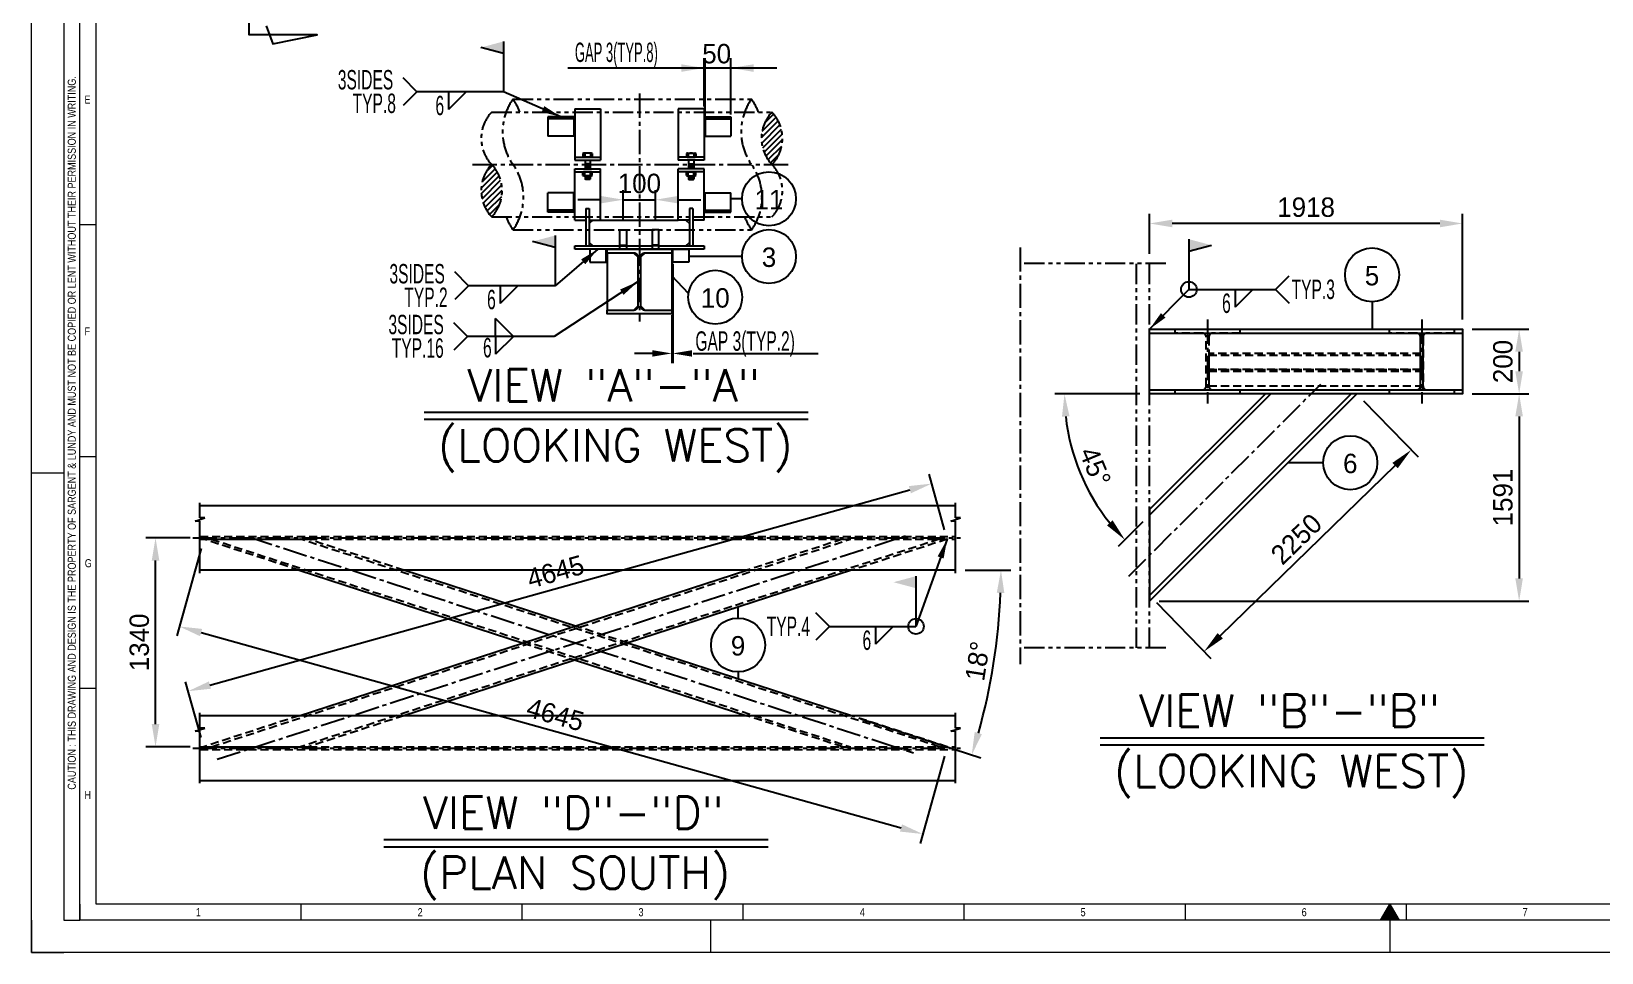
# Model space of a CAD drawing. Header units: millimetres. Extents: x 0 to 4222, y 0 to 2966.
# Drawn here: x 0 to 2427, y 0 to 1424 of the extents above; entities that cross this region are included whole.
import ezdxf
from ezdxf.enums import TextEntityAlignment as Align

# ---------------------------------------------------------------- set-up
doc = ezdxf.new("R2010")
doc.units = ezdxf.units.MM
doc.header["$LTSCALE"] = 50
for name, pattern in [('CENTER2', [1.125, 0.75, -0.125, 0.125, -0.125]), ('HIDDEN', [0.375, 0.25, -0.125]), ('PHANTOM2', [1.25, 0.625, -0.125, 0.125, -0.125, 0.125, -0.125])]:
    doc.linetypes.add(name, pattern=pattern)
for name, color, linetype in [('1. continuous', 3, 'Continuous'), ('2', 2, 'Continuous'), ('2. Hidden', 2, 'HIDDEN'), ('3. phantom', 6, 'PHANTOM2'), ('5. text', 2, 'Continuous'), ('7. center', 1, 'CENTER2'), ('dimension', 7, 'Continuous'), ('Revision', 7, 'Continuous'), ('text', 2, 'Continuous')]:
    doc.layers.add(name, color=color, linetype=linetype)
for name, color, linetype, lineweight in [('4', 4, 'Continuous', 9), ('G-ANNO-BRDR', 3, 'Continuous', 0), ('G-ANNO-TTLB', 7, 'Continuous', 0)]:
    doc.layers.add(name, color=color, linetype=linetype, lineweight=lineweight)
doc.styles.add('ROMANS', font='romans.shx', dxfattribs={"width": 0.8, "bigfont": 'whgtxt.shx'})
doc.styles.add('Style-Arial', font='ARIAL.TTF')
doc.dimstyles.new('ISO-25', dxfattribs={"dimscale": 10, "dimtxt": 3, "dimasz": 3, "dimexe": 1.5, "dimexo": 1.5, "dimgap": 1, "dimtad": 1, "dimdec": 0, "dimrnd": 0.5, "dimtxsty": 'Standard', "dimcen": 2.5, "dimclrd": 4, "dimclre": 4, "dimclrt": 2, "dimadec": 0, "dimazin": 0, "dimtfac": 1, "dimtdec": 0, "dimtmove": 0, "dimatfit": 3, "dimfxl": 1, "dimarcsym": 0})
doc.dimstyles.get("Standard").update_dxf_attribs({"dimtxt": 0.18, "dimasz": 0.18, "dimexe": 0.18, "dimexo": 0.0625, "dimgap": 0.09, "dimtad": 0, "dimtih": 1, "dimtoh": 1, "dimdec": 4, "dimzin": 0, "dimdsep": 46, "dimtxsty": 'Standard', "dimcen": 0.09, "dimadec": 0, "dimazin": 0, "dimtfac": 1, "dimtdec": 4, "dimtofl": 0, "dimtmove": 0, "dimatfit": 3, "dimfxl": 1, "dimtolj": 1, "dimtzin": 0, "dimarcsym": 0})

# ---------------------------------------------------------------- blocks, each defined once
blk = doc.blocks.new('*D13')
at = {"color": 4, "linetype": 'ByBlock', "lineweight": -2, "transparency": 16777216}
for p, q in [((1728.5, 1080.3), (1728.5, 1142.2)), ((2212.4, 978.8), (2212.4, 1142.2)), ((2177.4, 1127.2), (1763.5, 1127.2))]:
    blk.add_line(p, q, dxfattribs=at)
at = {"color": 4, "transparency": 16777216}
for points in [[(1763.5, 1133), (1763.5, 1121.3), (1728.5, 1127.2)], [(2177.4, 1133), (2177.4, 1121.3), (2212.4, 1127.2)]]:
    blk.add_solid(points, dxfattribs=at)
at = {"layer": 'Defpoints', "color": 0, "transparency": 16777216}
for p in [(1728.5, 1127.2), (1728.5, 1065.3), (2212.4, 963.8)]:
    blk.add_point(p, dxfattribs=at)
at = {"color": 2, "transparency": 16777216, "insert": (1970.5, 1152.2), "char_height": 30, "attachment_point": 5}
blk.add_mtext('1918', dxfattribs=at)
blk = doc.blocks.new('*D14')
at = {"color": 4, "linetype": 'ByBlock', "lineweight": -2, "transparency": 16777216}
for p, q in [((2227.4, 963.8), (2314.8, 963.8)), ((2299.8, 928.8), (2299.8, 898.8)), ((2227.4, 863.8), (2314.8, 863.8))]:
    blk.add_line(p, q, dxfattribs=at)
at = {"color": 4, "transparency": 16777216}
for points in [[(2293.9, 928.8), (2305.6, 928.8), (2299.8, 963.8)], [(2293.9, 898.8), (2305.6, 898.8), (2299.8, 863.8)]]:
    blk.add_solid(points, dxfattribs=at)
at = {"layer": 'Defpoints', "color": 0, "transparency": 16777216}
for p in [(2212.4, 963.8), (2212.4, 863.8), (2299.8, 863.8)]:
    blk.add_point(p, dxfattribs=at)
at = {"color": 2, "transparency": 16777216, "insert": (2274.8, 913.8), "char_height": 30, "attachment_point": 5, "rotation": 90}
blk.add_mtext('200', dxfattribs=at)
blk = doc.blocks.new('*D15')
at = {"color": 4, "linetype": 'ByBlock', "lineweight": -2, "transparency": 16777216}
for p, q in [((2299.8, 828.8), (2299.8, 578.4)), ((1743.5, 543.4), (2314.8, 543.4))]:
    blk.add_line(p, q, dxfattribs=at)
at = {"color": 4, "transparency": 16777216}
for points in [[(2293.9, 828.8), (2305.6, 828.8), (2299.8, 863.8)], [(2293.9, 578.4), (2305.6, 578.4), (2299.8, 543.4)]]:
    blk.add_solid(points, dxfattribs=at)
at = {"layer": 'Defpoints', "color": 0, "transparency": 16777216}
for p in [(2299.8, 863.8), (1728.5, 543.4), (2299.8, 543.4)]:
    blk.add_point(p, dxfattribs=at)
at = {"color": 2, "transparency": 16777216, "insert": (2274.8, 703.6), "char_height": 30, "attachment_point": 5, "rotation": 90}
blk.add_mtext('1591', dxfattribs=at)
blk = doc.blocks.new('*D16')
at = {"color": 4, "linetype": 'ByBlock', "lineweight": -2, "transparency": 16777216}
for p, q in [((2059.3, 853), (2143.5, 766.6)), ((2108, 752.9), (1837.8, 489.9)), ((1739, 541.2), (1823.2, 454.7))]:
    blk.add_line(p, q, dxfattribs=at)
at = {"color": 4, "transparency": 16777216}
for points in [[(2103.9, 757.1), (2112.1, 748.7), (2133.1, 777.3)], [(1833.7, 494), (1841.9, 485.7), (1812.7, 465.4)]]:
    blk.add_solid(points, dxfattribs=at)
at = {"layer": 'Defpoints', "color": 0, "transparency": 16777216}
for p in [(2048.9, 863.8), (1728.5, 551.9), (1812.7, 465.4)]:
    blk.add_point(p, dxfattribs=at)
at = {"color": 2, "transparency": 16777216, "insert": (1955.5, 639.3), "char_height": 30, "attachment_point": 5, "rotation": 44.231}
blk.add_mtext('2250', dxfattribs=at)
blk = doc.blocks.new('*D21')
at = {"color": 4, "linetype": 'ByBlock', "lineweight": -2, "transparency": 16777216}
for p, q in [((1713.5, 863.8), (1582, 863.8)), ((1717.9, 665.8), (1679.8, 627.6))]:
    blk.add_line(p, q, dxfattribs=at)
blk.add_arc((1915.9, 863.8), 319, 186.2901, 218.7099, dxfattribs=at)
at = {"color": 4, "transparency": 16777216}
for points in [[(1593.1, 828.5), (1604.7, 829.2), (1597, 863.8)], [(1671.4, 668.2), (1662.7, 660.4), (1690.4, 638.2)]]:
    blk.add_solid(points, dxfattribs=at)
at = {"layer": 'Defpoints', "color": 0, "transparency": 16777216}
for p in [(1728.5, 863.8), (1915.9, 863.8), (2212.4, 863.8), (1607.8, 781.2), (1728.5, 676.4)]:
    blk.add_point(p, dxfattribs=at)
at = {"color": 2, "transparency": 16777216, "insert": (1644.4, 751.3), "char_height": 30, "attachment_point": 5, "rotation": 292.5}
blk.add_mtext('45°', dxfattribs=at)
blk = doc.blocks.new('*D23')
at = {"color": 4, "linetype": 'ByBlock', "lineweight": -2, "transparency": 16777216}
for p, q in [((245.5, 641.1), (176.9, 641.1)), ((191.9, 353.2), (191.9, 606.1)), ((245.5, 318.2), (176.9, 318.2))]:
    blk.add_line(p, q, dxfattribs=at)
at = {"color": 4, "transparency": 16777216}
for points in [[(186, 606.1), (197.7, 606.1), (191.9, 641.1)], [(186, 353.2), (197.7, 353.2), (191.9, 318.2)]]:
    blk.add_solid(points, dxfattribs=at)
at = {"layer": 'Defpoints', "color": 0, "transparency": 16777216}
for p in [(191.9, 641.1), (260.5, 641.1), (260.5, 318.2)]:
    blk.add_point(p, dxfattribs=at)
at = {"color": 2, "transparency": 16777216, "insert": (166.9, 479.6), "char_height": 30, "attachment_point": 5, "rotation": 90}
blk.add_mtext('1340', dxfattribs=at)
blk = doc.blocks.new('*D24')
at = {"color": 4, "lineweight": -2, "transparency": 16777216}
for p, q in [((262.2, 624.6), (224.6, 489.7)), ((262.3, 494.7), (1344.3, 192.7)), ((1411.6, 303.7), (1373.9, 168.8))]:
    blk.add_line(p, q, dxfattribs=at)
at = {"color": 4, "transparency": 16777216}
for points in [[(263.9, 500.4), (260.7, 489.1), (228.6, 504.2)], [(1345.8, 198.3), (1342.7, 187.1), (1378, 183.3)]]:
    blk.add_solid(points, dxfattribs=at)
at = {"layer": 'Defpoints', "color": 0, "transparency": 16777216}
for p in [(266.3, 639.1), (1415.6, 318.2), (1378, 183.3)]:
    blk.add_point(p, dxfattribs=at)
at = {"color": 2, "transparency": 16777216, "insert": (810, 367.8), "char_height": 30, "attachment_point": 5, "rotation": 344.4014}
blk.add_mtext('4645', dxfattribs=at)
blk = doc.blocks.new('*D25')
at = {"color": 4, "lineweight": -2, "transparency": 16777216}
for p, q in [((1411.6, 653.5), (1387.6, 739.5)), ((276, 413.6), (1357.9, 715.6)), ((262.2, 332.6), (238.2, 418.6))]:
    blk.add_line(p, q, dxfattribs=at)
at = {"color": 4, "transparency": 16777216}
for points in [[(1356.4, 721.2), (1359.5, 710), (1391.6, 725)], [(274.4, 419.2), (277.6, 407.9), (242.3, 404.1)]]:
    blk.add_solid(points, dxfattribs=at)
at = {"layer": 'Defpoints', "color": 0, "transparency": 16777216}
for p in [(1391.6, 725), (1415.6, 639.1), (266.3, 318.2)]:
    blk.add_point(p, dxfattribs=at)
at = {"color": 2, "transparency": 16777216, "insert": (810.2, 588.7), "char_height": 30, "attachment_point": 5, "rotation": 15.5986}
blk.add_mtext('4645', dxfattribs=at)
blk = doc.blocks.new('*D26')
at = {"color": 4, "lineweight": -2, "transparency": 16777216}
for p, q in [((1443.6, 591.1), (1513.8, 591.1)), ((1282.2, 361.6), (1467.9, 301.2))]:
    blk.add_line(p, q, dxfattribs=at)
blk.add_arc((575.8, 591.1), 923, 344.1728, 357.8272, dxfattribs=at)
at = {"color": 4, "transparency": 16777216}
for points in [[(1492.3, 556.2), (1504, 556), (1498.8, 591.1)], [(1469.4, 337.6), (1458.2, 341), (1453.6, 305.9)]]:
    blk.add_solid(points, dxfattribs=at)
at = {"layer": 'Defpoints', "color": 0, "transparency": 16777216}
for p in [(260.5, 591.1), (1428.6, 591.1), (921.9, 478.6), (1478.6, 399.2), (1267.9, 366.2)]:
    blk.add_point(p, dxfattribs=at)
at = {"color": 2, "transparency": 16777216, "insert": (1462.7, 450.6), "char_height": 30, "attachment_point": 5, "rotation": 81}
blk.add_mtext('18°', dxfattribs=at)
blk = doc.blocks.new('*D27')
at = {"color": 4, "lineweight": -2, "transparency": 16777216}
for p, q in [((914.8, 1132.4), (914.8, 1178.9)), ((964.8, 1132.4), (964.8, 1178.9)), ((879.8, 1163.9), (844.8, 1163.9)), ((914.8, 1163.9), (964.8, 1163.9)), ((999.8, 1163.9), (1034.8, 1163.9))]:
    blk.add_line(p, q, dxfattribs=at)
at = {"color": 4, "transparency": 16777216}
for points in [[(879.8, 1169.8), (879.8, 1158.1), (914.8, 1163.9)], [(999.8, 1169.8), (999.8, 1158.1), (964.8, 1163.9)]]:
    blk.add_solid(points, dxfattribs=at)
at = {"layer": 'Defpoints', "color": 0, "transparency": 16777216}
for p in [(964.8, 1163.9), (914.8, 1117.4), (964.8, 1117.4)]:
    blk.add_point(p, dxfattribs=at)
at = {"color": 2, "transparency": 16777216, "insert": (939.8, 1188.9), "char_height": 30, "attachment_point": 5}
blk.add_mtext('100', dxfattribs=at)

msp = doc.modelspace()

# ---------------------------------------------------------------- linework, layer by layer
for p, q in [((1098.6, 1165.3), (1081.3, 1165.3)), ((1098.6, 1076.1), (1016.3, 1076.1)), ((1015.8, 1019.1), (989.8, 1046.4)), ((2072.4, 1006), (2072.4, 963.8)), ((1997.1, 757.3), (1942.4, 757.3)), ((1092.4, 517.1), (1092.4, 534.1)), ((1092.4, 433.8), (1092.4, 423.2))]:
    msp.add_line(p, q)
at = {"layer": '1. continuous'}
for p, q in [((838.3, 1292.1), (798.3, 1292.1)), ((798.3, 1292.1), (798.3, 1262.1)), ((838.3, 1289.1), (798.3, 1289.1)), ((838.3, 1292.1), (838.3, 1262.1)), ((839.8, 1304.3), (839.8, 1224.9)), ((839.8, 1304.3), (879.8, 1304.3)), ((879.8, 1304.3), (879.8, 1224.9)), ((999.8, 1304.3), (999.8, 1224.9)), ((1039.8, 1304.3), (999.8, 1304.3)), ((1039.8, 1304.3), (1039.8, 1224.9)), ((1041.3, 1292.1), (1081.3, 1292.1)), ((1041.3, 1292.1), (1041.3, 1262.1)), ((1041.3, 1289.1), (1081.3, 1289.1)), ((1081.3, 1292.1), (1081.3, 1262.1)), ((838.3, 1262.1), (798.3, 1262.1)), ((1041.3, 1262.1), (1081.3, 1262.1)), ((839.8, 1229.9), (879.8, 1229.9)), ((839.8, 1224.9), (879.8, 1224.9)), ((852.6, 1235.3), (852.6, 1230.4)), ((865.5, 1235.9), (854, 1235.9)), ((865.5, 1229.9), (854, 1229.9)), ((855.4, 1235.3), (855.4, 1230.4)), ((855.8, 1224.9), (855.8, 1211.9)), ((863.8, 1219.4), (855.8, 1219.4)), ((863.8, 1216.9), (855.8, 1216.9)), ((863.8, 1214.4), (855.8, 1214.4)), ((863, 1218.4), (856.5, 1218.4)), ((863, 1215.6), (856.5, 1215.6)), ((863.8, 1224.9), (863.8, 1211.9)), ((864.1, 1235.3), (864.1, 1230.4)), ((866.9, 1235.3), (866.9, 1230.4)), ((1039.8, 1229.9), (999.8, 1229.9)), ((1039.8, 1224.9), (999.8, 1224.9)), ((1012.6, 1235.3), (1012.6, 1230.4)), ((1014, 1235.9), (1025.5, 1235.9)), ((1014, 1229.9), (1025.5, 1229.9)), ((1015.4, 1235.3), (1015.4, 1230.4)), ((1015.8, 1224.9), (1015.8, 1211.9)), ((1015.8, 1219.4), (1023.8, 1219.4)), ((1015.8, 1216.9), (1023.8, 1216.9)), ((1015.8, 1214.4), (1023.8, 1214.4)), ((1016.5, 1218.1), (1023, 1218.1)), ((1016.5, 1215.6), (1023, 1215.6)), ((1023.8, 1224.9), (1023.8, 1211.9)), ((1024.1, 1235.3), (1024.1, 1230.4)), ((1026.9, 1235.3), (1026.9, 1230.4)), ((839.8, 1211.9), (879.8, 1211.9)), ((839.8, 1132.4), (839.8, 1211.9)), ((839.8, 1206.9), (879.8, 1206.9)), ((852.6, 1201.4), (852.6, 1206.3)), ((865.5, 1206.9), (854, 1206.9)), ((865.5, 1200.9), (854, 1200.9)), ((855.4, 1201.4), (855.4, 1206.3)), ((855.8, 1200.9), (855.8, 1195.9)), ((863.8, 1198.4), (855.8, 1198.4)), ((856.3, 1195.4), (855.8, 1195.9)), ((863.8, 1195.9), (855.8, 1195.9)), ((863.3, 1195.4), (856.3, 1195.4)), ((863, 1213.1), (856.5, 1213.1)), ((863, 1199.6), (856.5, 1199.6)), ((863, 1197.1), (856.5, 1197.1)), ((863.3, 1195.4), (863.8, 1195.9)), ((863.8, 1200.9), (863.8, 1195.9)), ((864.1, 1201.4), (864.1, 1206.3)), ((866.9, 1201.4), (866.9, 1206.3)), ((879.8, 1132.4), (879.8, 1211.9)), ((1039.8, 1211.9), (999.8, 1211.9)), ((999.8, 1132.4), (999.8, 1211.9)), ((1039.8, 1206.9), (999.8, 1206.9)), ((1012.6, 1201.4), (1012.6, 1206.3)), ((1014, 1206.9), (1025.5, 1206.9)), ((1014, 1200.9), (1025.5, 1200.9)), ((1015.4, 1201.4), (1015.4, 1206.3)), ((1015.8, 1200.9), (1015.8, 1195.9)), ((1015.8, 1198.4), (1023.8, 1198.4)), ((1016.3, 1195.4), (1015.8, 1195.9)), ((1015.8, 1195.9), (1023.8, 1195.9)), ((1016.3, 1195.4), (1023.3, 1195.4)), ((1016.5, 1213.1), (1023, 1213.1)), ((1016.5, 1199.6), (1023, 1199.6)), ((1016.5, 1197.1), (1023, 1197.1)), ((1023.3, 1195.4), (1023.8, 1195.9)), ((1023.8, 1200.9), (1023.8, 1195.9)), ((1024.1, 1201.4), (1024.1, 1206.3)), ((1026.9, 1201.4), (1026.9, 1206.3)), ((1039.8, 1132.4), (1039.8, 1211.9)), ((798.3, 1144.6), (798.3, 1174.6)), ((838.3, 1174.6), (798.3, 1174.6)), ((838.3, 1144.6), (838.3, 1174.6)), ((1041.3, 1174.6), (1081.3, 1174.6)), ((1041.3, 1144.6), (1041.3, 1174.6)), ((1081.3, 1144.6), (1081.3, 1174.6)), ((838.3, 1147.6), (798.3, 1147.6)), ((838.3, 1144.6), (798.3, 1144.6)), ((857.3, 1150.3), (862.3, 1150.3)), ((857.3, 1150.3), (857.3, 1092.4)), ((862.3, 1150.3), (862.3, 1092.4)), ((1022.3, 1150.3), (1017.3, 1150.3)), ((1017.3, 1150.3), (1017.3, 1092.4)), ((1022.3, 1150.3), (1022.3, 1092.4)), ((1041.3, 1147.6), (1081.3, 1147.6)), ((1041.3, 1144.6), (1081.3, 1144.6)), ((839.8, 1132.4), (857.3, 1132.4)), ((862.3, 1132.4), (879.8, 1132.4)), ((867.8, 1132.4), (862.3, 1126.9)), ((879.8, 1132.4), (999.8, 1132.4)), ((909.8, 1117.4), (919.8, 1117.4)), ((909.8, 1087.4), (909.8, 1117.4)), ((919.8, 1117.4), (919.8, 1087.4)), ((969.8, 1117.4), (959.8, 1117.4)), ((959.8, 1117.4), (959.8, 1087.4)), ((969.8, 1087.4), (969.8, 1117.4)), ((1017.3, 1132.4), (999.8, 1132.4)), ((1011.8, 1132.4), (1017.3, 1126.9)), ((1039.8, 1132.4), (1022.3, 1132.4)), ((839.8, 1092.4), (909.8, 1092.4)), ((839.8, 1087.4), (839.8, 1092.4)), ((867.8, 1092.4), (862.3, 1097.9)), ((919.8, 1092.4), (959.8, 1092.4)), ((969.8, 1092.4), (1039.8, 1092.4)), ((1011.8, 1092.4), (1017.3, 1097.9)), ((1039.8, 1092.4), (1039.8, 1087.4)), ((1039.8, 1087.4), (839.8, 1087.4)), ((888.3, 1087.4), (863.3, 1087.4)), ((863.3, 1087.4), (863.3, 1067.4)), ((888.3, 1067.4), (888.3, 1087.4)), ((889.8, 1081.4), (889.8, 993.4)), ((919.8, 1087.4), (909.8, 1087.4)), ((931.3, 1081.4), (937.8, 1074.9)), ((948.3, 1081.4), (941.8, 1074.9)), ((959.8, 1087.4), (969.8, 1087.4)), ((989.8, 1081.4), (989.8, 993.4)), ((991.3, 1087.4), (1016.3, 1087.4)), ((991.3, 1067.4), (991.3, 1087.4)), ((1016.3, 1087.4), (1016.3, 1067.4)), ((863.3, 1067.4), (888.3, 1067.4)), ((1016.3, 1067.4), (991.3, 1067.4)), ((937.8, 999.9), (931.3, 993.4)), ((941.8, 999.9), (948.3, 993.4)), ((1728.5, 957.8), (2212.4, 957.8)), ((2146.7, 957.8), (2146.7, 869.8)), ((2146.7, 957.8), (2151.7, 957.8)), ((2151.7, 869.8), (2151.7, 957.8)), ((1728.5, 869.8), (2212.4, 869.8)), ((2048.9, 863.8), (1728.5, 543.4)), ((1728.5, 684.9), (1907.5, 863.8)), ((1728.5, 676.4), (1915.9, 863.8)), ((1728.5, 551.9), (2040.4, 863.8)), ((2048.9, 863.8), (1907.5, 863.8)), ((2146.7, 869.8), (2151.7, 869.8)), ((1728.5, 684.9), (1728.5, 543.4)), ((414, 366.2), (1106.1, 591.1)), ((414, 591.1), (760, 478.6)), ((840.9, 504.9), (575.8, 591.1)), ((1267.9, 591.1), (575.8, 366.2)), ((1267.9, 366.2), (921.9, 478.6)), ((840.9, 452.3), (1106.1, 366.2)), ((1260, 316.2), (1260, 316.2))]:
    msp.add_line(p, q, dxfattribs=at)
msp.add_lwpolyline([(989.8, 987.4), (889.8, 987.4), (889.8, 993.4), (931.3, 993.4, 0.414214), (937.8, 999.9), (937.8, 1074.9, 0.414214), (931.3, 1081.4), (889.8, 1081.4), (889.8, 1087.4), (989.8, 1087.4), (989.8, 1081.4), (948.3, 1081.4, 0.414214), (941.8, 1074.9), (941.8, 999.9, 0.414214), (948.3, 993.4), (989.8, 993.4)], format="xyb", close=True, dxfattribs=at)
msp.add_lwpolyline([(1728.5, 963.8), (2212.4, 963.8), (2212.4, 863.8), (1728.5, 863.8)], close=True, dxfattribs=at)
for points in [[(260.5, 691.1), (1428.6, 691.1)], [(1428.6, 591.1), (260.5, 591.1)], [(1428.6, 366.2), (260.5, 366.2)], [(260.5, 266.2), (1428.6, 266.2)]]:
    msp.add_lwpolyline(points, dxfattribs=at)
for centre, radius, start, end in [((854, 1233.8), 2.04, 46.3972, 133.6028), ((854, 1231.9), 2.04, 226.3972, 313.6028), ((859.8, 1218.6), 17.3, 75.3472, 104.6528), ((859.8, 1247.1), 17.3, 255.3472, 284.6528), ((865.5, 1233.8), 2.04, 46.3972, 133.6028), ((865.5, 1231.9), 2.04, 226.3972, 313.6028), ((1014, 1233.8), 2.04, 46.3972, 133.6028), ((1014, 1231.9), 2.04, 226.3972, 313.6028), ((1019.8, 1218.6), 17.3, 75.3472, 104.6528), ((1019.8, 1247.1), 17.3, 255.3472, 284.6528), ((1025.5, 1233.8), 2.04, 46.3972, 133.6028), ((1025.5, 1231.9), 2.04, 226.3972, 313.6028), ((854, 1204.8), 2.04, 46.3972, 133.6028), ((854, 1202.9), 2.04, 226.3972, 313.6028), ((859.8, 1189.6), 17.3, 75.3472, 104.6528), ((859.8, 1218.1), 17.3, 255.3472, 284.6528), ((865.5, 1204.8), 2.04, 46.3972, 133.6028), ((865.5, 1202.9), 2.04, 226.3972, 313.6028), ((1014, 1204.8), 2.04, 46.3972, 133.6028), ((1014, 1202.9), 2.04, 226.3972, 313.6028), ((1019.8, 1189.6), 17.3, 75.3472, 104.6528), ((1019.8, 1218.1), 17.3, 255.3472, 284.6528), ((1025.5, 1204.8), 2.04, 46.3972, 133.6028), ((1025.5, 1202.9), 2.04, 226.3972, 313.6028)]:
    msp.add_arc(centre, radius, start, end, dxfattribs=at)
at = {"layer": '2'}
for p, q in [((260.5, 672), (260.5, 695.5)), ((1428.6, 672), (1428.6, 695.5)), ((253, 667), (268, 672)), ((260.5, 667), (253, 667)), ((268, 672), (260.5, 672)), ((260.5, 586.8), (260.5, 667)), ((1421.1, 667), (1436.1, 672)), ((1428.6, 667), (1421.1, 667)), ((1436.1, 672), (1428.6, 672)), ((1428.6, 586.8), (1428.6, 667)), ((260.5, 347.1), (260.5, 370.6)), ((1428.6, 347.1), (1428.6, 370.6)), ((253, 342.1), (268, 347.1)), ((260.5, 342.1), (253, 342.1)), ((268, 347.1), (260.5, 347.1)), ((260.5, 261.9), (260.5, 342.1)), ((1421.1, 342.1), (1436.1, 347.1)), ((1428.6, 342.1), (1421.1, 342.1)), ((1436.1, 347.1), (1428.6, 347.1)), ((1428.6, 261.9), (1428.6, 342.1))]:
    msp.add_line(p, q, dxfattribs=at)
at = {"layer": '2. Hidden'}
for p, q in [((909.8, 1093.9), (919.8, 1093.9)), ((909.8, 1092.4), (919.8, 1092.4)), ((969.8, 1093.9), (959.8, 1093.9)), ((969.8, 1092.4), (959.8, 1092.4)), ((1820.1, 923.8), (2147.2, 923.8)), ((1820.1, 898.8), (2147.2, 898.8)), ((260.5, 643.1), (1428.6, 643.1)), ((260.5, 639.1), (1428.6, 639.1)), ((266.3, 639.1), (428.1, 639.1)), ((414, 591.1), (266.3, 639.1)), ((278.4, 318.2), (1266, 639.1)), ((278.4, 639.1), (1266, 318.2)), ((1403.5, 639.1), (415.9, 318.2)), ((1403.5, 318.2), (415.9, 639.1)), ((575.8, 591.1), (428.1, 639.1)), ((1253.8, 639.1), (1106.1, 591.1)), ((1253.8, 639.1), (1415.6, 639.1)), ((1415.6, 639.1), (1267.9, 591.1)), ((921.9, 478.6), (840.9, 504.9)), ((760, 478.6), (840.9, 452.3)), ((414, 366.2), (266.3, 318.2)), ((575.8, 366.2), (428.1, 318.2)), ((1253.8, 318.2), (1106.1, 366.2)), ((1415.6, 318.2), (1267.9, 366.2)), ((260.5, 318.2), (1428.6, 318.2)), ((266.3, 318.2), (428.1, 318.2)), ((1253.8, 318.2), (1415.6, 318.2)), ((260.5, 314.2), (1428.6, 314.2))]:
    msp.add_line(p, q, dxfattribs=at)
for points in [[(1868.1, 863.8), (1768.1, 863.8), (1768.1, 869.8), (1809.6, 869.8, 0.414214), (1816.1, 876.3), (1816.1, 951.3, 0.414214), (1809.6, 957.8), (1768.1, 957.8), (1768.1, 963.8), (1868.1, 963.8), (1868.1, 957.8), (1826.6, 957.8, 0.414214), (1820.1, 951.3), (1820.1, 876.3, 0.414214), (1826.6, 869.8), (1868.1, 869.8)], [(2199.2, 863.8), (2099.2, 863.8), (2099.2, 869.8), (2140.7, 869.8, 0.414214), (2147.2, 876.3), (2147.2, 951.3, 0.414214), (2140.7, 957.8), (2099.2, 957.8), (2099.2, 963.8), (2199.2, 963.8), (2199.2, 957.8), (2157.7, 957.8, 0.414214), (2151.2, 951.3), (2151.2, 876.3, 0.414214), (2157.7, 869.8), (2199.2, 869.8)]]:
    msp.add_lwpolyline(points, format="xyb", close=True, dxfattribs=at)
for points in [[(1820.1, 926.3), (1820.1, 901.3), (2147.2, 901.3), (2147.2, 926.3)], [(1820.1, 901.3), (1820.1, 876.3), (2147.2, 876.3), (2147.2, 901.3)]]:
    msp.add_lwpolyline(points, close=True, dxfattribs=at)
at = {"layer": '3. phantom'}
for p, q in [((744.5, 1319.3), (1113.2, 1319.3)), ((711.5, 1299.3), (1144.8, 1299.3)), ((711.5, 1137.4), (1144.8, 1137.4)), ((744.5, 1117.4), (1113.2, 1117.4)), ((1753.5, 1065.3), (1528.5, 1065.3)), ((1708.5, 471.1), (1708.5, 1065.3)), ((1728.5, 471.1), (1728.5, 1065.3)), ((1753.5, 471.1), (1528.5, 471.1))]:
    msp.add_line(p, q, dxfattribs=at)
at = {"layer": '3. phantom', "linetype": 'Continuous'}
for p, q in [((1129.7, 1269.8), (1151.2, 1291.3)), ((1133.7, 1282.7), (1147.4, 1296.4)), ((1128.7, 1259.9), (1154.5, 1285.8)), ((1129.1, 1251.5), (1157.2, 1279.7)), ((1130.5, 1244.1), (1159.3, 1272.9)), ((1132.7, 1237.4), (1160.7, 1265.4)), ((1135.5, 1231.4), (1161, 1256.9)), ((1138.8, 1225.9), (1159.8, 1246.9)), ((703, 1207), (712.9, 1216.8)), ((1142.6, 1220.8), (1155.3, 1233.6)), ((695.4, 1181.7), (720.2, 1206.5)), ((695.5, 1172.9), (723.1, 1200.6)), ((696.7, 1165.3), (725.4, 1194)), ((697.1, 1192.2), (716.8, 1211.9)), ((698.6, 1158.4), (727, 1186.8)), ((701.2, 1152.2), (727.7, 1178.6)), ((704.4, 1146.5), (727, 1169.1)), ((708.1, 1141.3), (723.9, 1157.2))]:
    msp.add_line(p, q, dxfattribs=at)
at = {"layer": '3. phantom'}
for centre, radius, start, end in [((815.1, 1268.8), 86.8, 144.4314, 215.5686), ((673.9, 1268.8), 86.8, 20.5622, 35.5686), ((1183.8, 1268.8), 86.8, 144.4314, 215.5686), ((1042.6, 1268.8), 86.8, 20.5622, 35.5686), ((754, 1258.8), 58.7, 136.3972, 223.6028), ((1187.3, 1258.8), 58.7, 136.3972, 223.6028), ((1102.3, 1258.8), 58.7, 316.3972, 43.6028), ((754, 1177.9), 58.7, 136.3972, 223.6028), ((669, 1177.9), 58.7, 316.3972, 43.6028), ((673.9, 1167.9), 86.8, 324.4314, 35.5686), ((1042.6, 1167.9), 86.8, 324.4314, 35.5686), ((1102.3, 1177.9), 58.7, 316.3972, 43.6028), ((815.1, 1167.9), 86.8, 200.5622, 215.5686), ((1183.8, 1167.9), 86.8, 200.5622, 215.5686)]:
    msp.add_arc(centre, radius, start, end, dxfattribs=at)
at = {"layer": '5. text'}
for p, q in [((607, 835.6), (1201, 835.6)), ((607, 824.6), (1201, 824.6)), ((1652, 332.2), (2245.9, 332.2)), ((1652, 321.2), (2245.9, 321.2)), ((544.8, 174.7), (1138.7, 174.7)), ((544.8, 163.7), (1138.7, 163.7))]:
    msp.add_line(p, q, dxfattribs=at)
at = {"layer": '5. text', "color": 4}
msp.add_lwpolyline([(363, 1432.8), (373.2, 1404.8), (441.7, 1418.8), (336.7, 1418.8), (336.7, 1538.8)], dxfattribs=at)
at = {"layer": '5. text', "color": 7}
for centre in [(1140.2, 1165.3), (1140.2, 1076.1), (2072.4, 1047.7), (1057.1, 1013.2), (2038.8, 757.3), (1092.4, 475.5)]:
    msp.add_circle(centre, 41.7, dxfattribs=at)
at = {"layer": '7. center'}
for p, q in [((939.8, 1328.2), (939.8, 1068.4)), ((682.1, 1218.4), (1174.3, 1218.4)), ((939.8, 1099.4), (939.8, 975.4)), ((1528.5, 1090.3), (1528.5, 446.1)), ((1818.1, 978.8), (1818.1, 848.8)), ((2149.2, 978.8), (2149.2, 848.8)), ((1696.3, 581.9), (1993.2, 878.8)), ((249.3, 641.1), (1436.1, 641.1)), ((287.3, 298.8), (1355.8, 645.9)), ((336.2, 642.6), (1363.4, 308.9)), ((249.3, 316.2), (1436.1, 316.2))]:
    msp.add_line(p, q, dxfattribs=at)
at = {"layer": 'dimension', "color": 2}
for p, q in [((729.7, 1408.6), (729.7, 1330.9)), ((729.7, 1389.9), (695, 1399.2)), ((595.9, 1330.9), (574.7, 1352.1)), ((595.9, 1330.9), (574.7, 1309.7)), ((729.7, 1330.9), (595.9, 1330.9)), ((644.6, 1330.9), (644.6, 1303.3)), ((672.1, 1330.9), (644.6, 1303.3)), ((809.6, 1090), (774.8, 1099.3)), ((809.6, 1108.6), (809.6, 1031)), ((1789.3, 1102.9), (1789.3, 1025.2)), ((1789.3, 1084.2), (1824.1, 1093.6)), ((675.8, 1031), (654.5, 1052.2)), ((1923.2, 1025.2), (1944.4, 1046.5)), ((675.8, 1031), (654.5, 1009.8)), ((809.6, 1031), (675.8, 1031)), ((724.4, 1031), (724.4, 1003.4)), ((752, 1031), (724.4, 1003.4)), ((1789.3, 1025.2), (1923.2, 1025.2)), ((1860.6, 1025.2), (1860.6, 997.7)), ((1888.1, 1025.2), (1860.6, 997.7)), ((1923.2, 1025.2), (1944.4, 1004)), ((674.2, 952.5), (653, 973.7)), ((717.4, 952.5), (717.4, 980.1)), ((745, 952.5), (717.4, 980.1)), ((674.2, 952.5), (653, 931.3)), ((808, 952.5), (674.2, 952.5)), ((717.4, 952.5), (717.4, 924.9)), ((745, 952.5), (717.4, 924.9)), ((1367.4, 581.9), (1367.4, 504.3)), ((1233.6, 504.3), (1212.4, 525.5)), ((1233.6, 504.3), (1212.4, 483)), ((1233.6, 504.3), (1367.4, 504.3)), ((1304.8, 504.3), (1304.8, 476.7)), ((1332.4, 504.3), (1304.8, 476.7))]:
    msp.add_line(p, q, dxfattribs=at)
at = {"layer": 'dimension', "color": 4}
for p, q in [((991.3, 1064.9), (991.3, 911.3)), ((989.8, 985.4), (989.8, 911.3)), ((960.4, 926.3), (932.1, 926.3)), ((992.8, 926.3), (990.4, 926.3)), ((1022.8, 926.3), (1216.2, 926.3))]:
    msp.add_line(p, q, dxfattribs=at)
at = {"layer": 'dimension', "color": 2}
for centre in [(1789.3, 1025.2), (1367.4, 504.3)]:
    msp.add_circle(centre, 12, dxfattribs=at)
for points in [[(695, 1399.2), (729.7, 1389.9), (695, 1399.2), (729.7, 1408.6)], [(774.8, 1099.3), (809.6, 1090), (774.8, 1099.3), (809.6, 1108.6)], [(1824.1, 1093.6), (1789.3, 1084.2), (1824.1, 1093.6), (1789.3, 1102.9)], [(1332.6, 572.6), (1367.4, 563.3), (1332.6, 572.6), (1367.4, 581.9)]]:
    msp.add_solid(points, dxfattribs=at)
at = {"layer": 'dimension', "color": 4}
for points in [[(959.8, 931.3), (959.8, 921.3), (989.8, 926.3)], [(1021.3, 931.3), (1021.3, 921.3), (991.3, 926.3)]]:
    msp.add_solid(points, dxfattribs=at)
at = {"layer": 'G-ANNO-BRDR', "color": 3, "lineweight": 13, "ltscale": 0.172512}
for p, q in [((0, 0), (0, 2966.5)), ((4200, 0), (0, 0))]:
    msp.add_line(p, q, dxfattribs=at)
at = {"layer": 'G-ANNO-TTLB', "color": 7, "lineweight": 13, "ltscale": 0.172512}
for p, q in [((74.9, 49.9), (74.9, 2916.5)), ((99.9, 74.9), (99.9, 2891.6)), ((99.9, 1124.9), (74.9, 1124.9)), ((99.9, 766.6), (74.9, 766.6)), ((0, 741.6), (49.9, 741.6)), ((99.9, 408.3), (74.9, 408.3)), ((74.9, 74.9), (74.9, 49.9)), ((4150.1, 74.9), (99.9, 74.9)), ((416.6, 74.9), (416.6, 49.9)), ((758.3, 74.9), (758.3, 49.9)), ((1099.9, 74.9), (1099.9, 49.9)), ((1441.6, 74.9), (1441.6, 49.9)), ((1783.3, 74.9), (1783.3, 49.9)), ((2085.6, 49.9), (2100, 74.9)), ((2100, 74.9), (2100, 0)), ((2100, 74.9), (2100, 49.9)), ((2100, 74.9), (2114.4, 49.9)), ((2125, 74.9), (2125, 49.9)), ((0, 49.9), (0, 0)), ((99.9, 49.9), (74.9, 49.9)), ((4175, 49.9), (74.9, 49.9)), ((1050, 49.9), (1050, 0)), ((2114.4, 49.9), (2085.6, 49.9)), ((0, 0), (49.9, 0))]:
    msp.add_line(p, q, dxfattribs=at)
at = {"layer": 'G-ANNO-TTLB', "color": 7, "lineweight": 13}
for p, q in [((49.9, 1572.9), (49.9, 49.9)), ((74.9, 49.9), (74.9, 1572.9)), ((49.9, 49.9), (74.9, 49.9))]:
    msp.add_line(p, q, dxfattribs=at)
at = {"layer": 'G-ANNO-TTLB', "color": 7, "lineweight": 13, "ltscale": 0.172512}
msp.add_solid([(2085.6, 49.9), (2100, 74.9), (2114.4, 49.9)], dxfattribs=at)
at = {"layer": 'Revision', "color": 4}
for p, q in [((1039.8, 1367.5), (829, 1367.5)), ((1039.8, 1307.8), (1039.8, 1382.5)), ((1152.1, 1367.5), (1039.8, 1367.5)), ((1041.3, 1293.7), (1041.3, 1382.5)), ((1081.3, 1295.8), (1081.3, 1382.5))]:
    msp.add_line(p, q, dxfattribs=at)
for points in [[(1004.8, 1373.3), (1004.8, 1361.6), (1039.8, 1367.5)], [(1116.3, 1361.6), (1116.3, 1373.3), (1081.3, 1367.5)]]:
    msp.add_solid(points, dxfattribs=at)
at = {"layer": 'text', "color": 4, "const_width": 2.1}
msp.add_lwpolyline([(1040.2, 1367.5, 1), (1042.3, 1367.5, 1)], format="xyb", close=True, dxfattribs=at)

# ---------------------------------------------------------------- texts
at = {"layer": '4', "color": 7, "style": 'Style-Arial', "width": 0.8}
for s, p in [('E', (82.1, 1312.4)), ('F', (82.1, 954.1)), ('G', (82.5, 595.7)), ('H', (82.1, 237.4)), ('1', (254.3, 56.2)), ('2', (597.1, 56.2)), ('3', (938.5, 56.2)), ('4', (1280.6, 56.2)), ('5', (1621.9, 56.2)), ('6', (1963.6, 56.2)), ('7', (2305.2, 56.2))]:
    msp.add_text(s, height=12.5, dxfattribs=at).set_placement(p)
at = {"layer": '5. text', "style": 'ROMANS'}
for s, p in [('VIEW "A"-"A"', (900.1, 852.2)), ('(LOOKING WEST)', (902.7, 759.3)), ('VIEW "B"-"B"', (1945, 348.8)), ('(LOOKING WEST)', (1947.6, 255.9)), ('VIEW "D"-"D"', (837.8, 191.3)), ('(PLAN SOUTH)', (840.4, 98.4))]:
    msp.add_text(s, height=50, dxfattribs=at).set_placement(p, align=Align.CENTER)
at = {"layer": 'dimension', "color": 2}
for s, width, p in [('GAP 3(TYP.8)', 0.5, (840.2, 1376.8)), ('GAP 3(TYP.2)', 0.6, (1026.4, 930.4))]:
    msp.add_text(s, height=30, dxfattribs=dict(at, width=width)).set_placement(p)
at = {"layer": 'dimension', "color": 4, "width": 0.6}
for s, p in [('3SIDES', (473.7, 1334.4)), ('TYP.8', (496.6, 1298)), ('3SIDES', (553.5, 1034.5)), ('TYP.2', (576.5, 998.1)), ('TYP.3', (1948.1, 1010.4)), ('3SIDES', (551.9, 956)), ('TYP.16', (557.1, 919.6)), ('TYP.4', (1136.7, 489.4))]:
    msp.add_text(s, height=30, dxfattribs=at).set_placement(p)
for p in [(631.3, 1294.6), (711.1, 994.6), (1847.3, 988.9), (704.8, 920.2), (1291.5, 467.9)]:
    msp.add_text('6', height=30, dxfattribs=at).set_placement(p, align=Align.CENTER)
at = {"layer": 'G-ANNO-TTLB', "color": 7, "lineweight": 13, "style": 'Style-Arial', "width": 0.8}
msp.add_text('CAUTION : THIS DRAWING AND DESIGN IS THE PROPERTY OF SARGENT & LUNDY AND MUST NOT BE COPIED OR LENT WITHOUT THEIR PERMISSION IN WRITING.', height=12.4851, rotation=90, dxfattribs=at).set_placement((62.4, 803.4), align=Align.MIDDLE_CENTER)
at = {"layer": 'Revision', "color": 2, "insert": (1059.3, 1389.5), "char_height": 30, "attachment_point": 5}
msp.add_mtext('50', dxfattribs=at)
at = {"layer": 'text', "color": 2}
for s, p in [('11', (1140.2, 1149.1)), ('3', (1140.2, 1060)), ('5', (2072.4, 1031.5)), ('10', (1057.1, 997.1)), ('6', (2038.8, 741.2)), ('9', (1092.4, 459.3))]:
    msp.add_text(s, height=30, dxfattribs=at).set_placement(p, align=Align.CENTER)

# ---------------------------------------------------------------- dimensions: what is measured, and where the dimension line sits
dim = msp.add_linear_dim(base=(964.8, 1163.9), p1=(914.8, 1117.4), p2=(964.8, 1117.4), text='100', dimstyle='Standard', override={"dimscale": 10, "dimtxt": 3, "dimasz": 3.5, "dimexe": 1.5, "dimexo": 1.5, "dimgap": 1, "dimtad": 1, "dimtih": 0, "dimtoh": 0, "dimdec": 0, "dimrnd": 0.5, "dimzin": 8, "dimdsep": 44, "dimcen": 2.5, "dimclrd": 4, "dimclre": 4, "dimclrt": 2, "dimtdec": 0, "dimtofl": 1, "dimtolj": 0, "dimtzin": 8})
dim.commit()
dim.dimension.update_dxf_attribs({"geometry": '*D27', "text_midpoint": (939.8, 1163.9), "dimtype": 160})
dim = msp.add_linear_dim(base=(1728.5, 1127.2), p1=(2212.4, 963.8), p2=(1728.5, 1065.3), text='1918', dimstyle='Standard', override={"dimscale": 10, "dimtxt": 3, "dimasz": 3.5, "dimexe": 1.5, "dimexo": 1.5, "dimgap": 1, "dimtad": 1, "dimtih": 0, "dimtoh": 0, "dimdec": 0, "dimrnd": 0.5, "dimzin": 8, "dimdsep": 44, "dimcen": 2.5, "dimclrd": 4, "dimclre": 4, "dimclrt": 2, "dimtdec": 0, "dimtofl": 1, "dimtolj": 0, "dimtzin": 8, "dimarcsym": 1})
dim.commit()
dim.dimension.update_dxf_attribs({"geometry": '*D13', "text_midpoint": (1970.5, 1152.2)})
for base, p1, p2, text, picture, middle in [((2299.8, 863.8), (2212.4, 963.8), (2212.4, 863.8), '200', '*D14', (2274.8, 913.8)), ((2299.8, 543.4), (2299.8, 863.8), (1728.5, 543.4), '1591', '*D15', (2274.8, 703.6)), ((191.9, 641.1), (260.5, 318.2), (260.5, 641.1), '1340', '*D23', (166.9, 479.6))]:
    dim = msp.add_linear_dim(base=base, p1=p1, p2=p2, angle=90, text=text, dimstyle='Standard', override={"dimscale": 10, "dimtxt": 3, "dimasz": 3.5, "dimexe": 1.5, "dimexo": 1.5, "dimgap": 1, "dimtad": 1, "dimtih": 0, "dimtoh": 0, "dimdec": 0, "dimrnd": 0.5, "dimzin": 8, "dimdsep": 44, "dimcen": 2.5, "dimclrd": 4, "dimclre": 4, "dimclrt": 2, "dimtdec": 0, "dimtofl": 1, "dimtolj": 0, "dimtzin": 8, "dimarcsym": 1})
    dim.commit()
    dim.dimension.update_dxf_attribs({"geometry": picture, "text_midpoint": middle})
for base, line1, line2, override, picture, middle in [((1607.8, 781.2), ((1728.5, 676.4), (1915.9, 863.8)), ((2212.4, 863.8), (1728.5, 863.8)), {"dimscale": 10, "dimtxt": 3, "dimasz": 3.5, "dimexe": 1.5, "dimexo": 1.5, "dimgap": 1, "dimtad": 1, "dimtih": 0, "dimtoh": 0, "dimdec": 0, "dimrnd": 0.5, "dimzin": 8, "dimdsep": 44, "dimcen": 2.5, "dimclrd": 4, "dimclre": 4, "dimclrt": 2, "dimtdec": 0, "dimtofl": 1, "dimtolj": 0, "dimtzin": 8, "dimarcsym": 1}, '*D21', (1644.4, 751.3)), ((1478.6, 399.2), ((1267.9, 366.2), (921.9, 478.6)), ((1428.6, 591.1), (260.5, 591.1)), {"dimscale": 10, "dimtxt": 3, "dimasz": 3.5, "dimexe": 1.5, "dimexo": 1.5, "dimgap": 1, "dimtad": 1, "dimtih": 0, "dimtoh": 0, "dimdec": 0, "dimrnd": 0.5, "dimzin": 8, "dimdsep": 44, "dimcen": 2.5, "dimclrd": 4, "dimclre": 4, "dimclrt": 2, "dimtdec": 0, "dimtofl": 1, "dimtolj": 0, "dimtzin": 8}, '*D26', (1462.7, 450.6))]:
    dim = msp.add_angular_dim_2l(base=base, line1=line1, line2=line2, dimstyle='Standard', override=override)
    dim.commit()
    dim.dimension.update_dxf_attribs({"geometry": picture, "text_midpoint": middle})
for p1, p2, distance, text, picture, middle in [((2048.9, 863.8), (1728.5, 551.9), 120.7, '2250', '*D16', (1955.5, 639.3)), ((266.3, 318.2), (1415.6, 639.1), 89.2, '4645', '*D25', (810.2, 588.7)), ((266.3, 639.1), (1415.6, 318.2), -140.1, '4645', '*D24', (810, 367.8))]:
    dim = msp.add_aligned_dim(p1=p1, p2=p2, distance=distance, text=text, dimstyle='Standard', override={"dimscale": 10, "dimtxt": 3, "dimasz": 3.5, "dimexe": 1.5, "dimexo": 1.5, "dimgap": 1, "dimtad": 1, "dimtih": 0, "dimtoh": 0, "dimdec": 0, "dimrnd": 0.5, "dimzin": 8, "dimdsep": 44, "dimcen": 2.5, "dimclrd": 4, "dimclre": 4, "dimclrt": 2, "dimtdec": 0, "dimtofl": 1, "dimtolj": 0, "dimtzin": 8, "dimarcsym": 1})
    dim.commit()
    dim.dimension.update_dxf_attribs({"geometry": picture, "text_midpoint": middle})

# ---------------------------------------------------------------- leaders
at = {"layer": '5. text'}
for points in [[(818.3, 1292.1), (729.7, 1330.9)], [(875.8, 1087.4), (809.6, 1031)], [(937.8, 1037.4), (808, 952.5)], [(1728.5, 963.8), (1789.3, 1025.2)], [(1415.6, 639.1), (1367.4, 504.3)]]:
    msp.add_leader(points, dimstyle='ISO-25', override={"dimgap": 1, "dimtad": 0, "dimclrd": 2}, dxfattribs=at)

doc.saveas('drawing.dxf')
